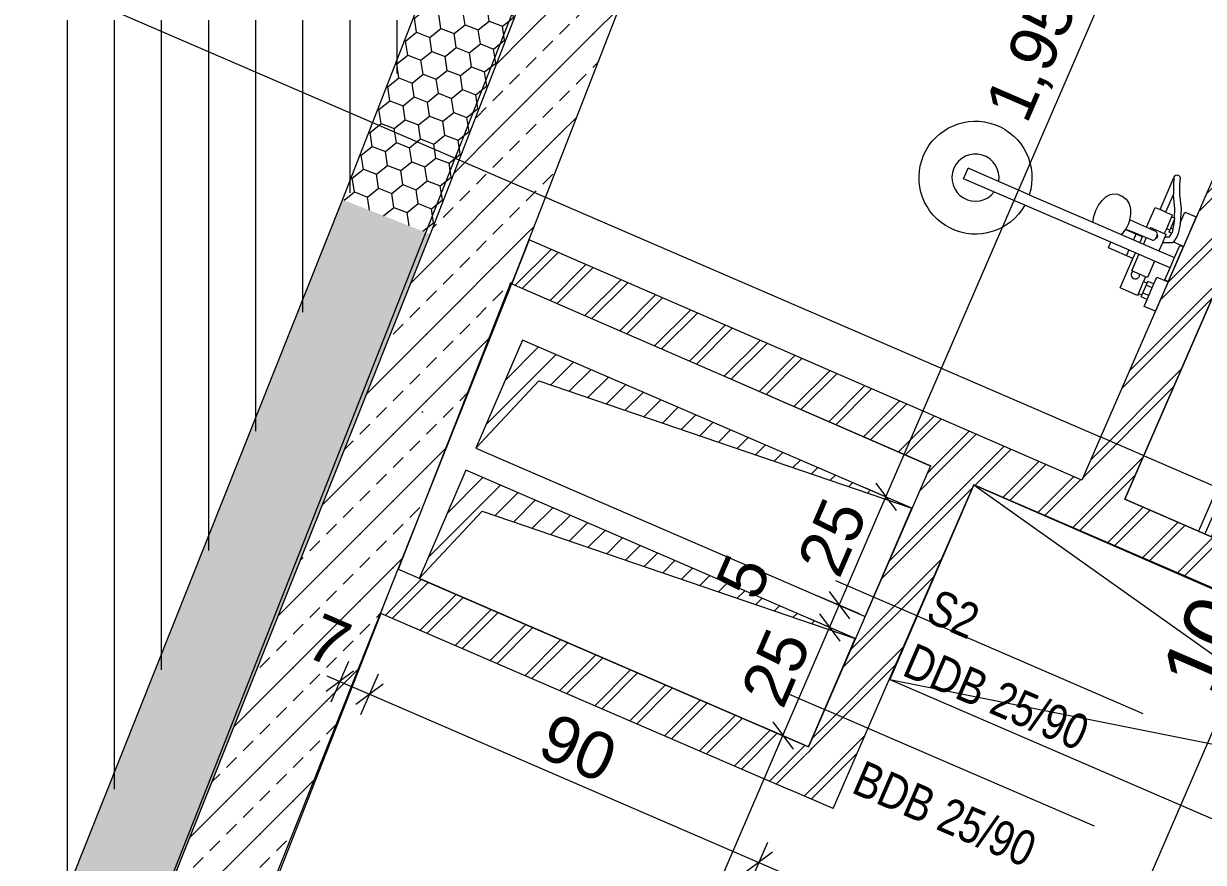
# Model space of a CAD drawing. Header units: millimetres. Extents: x 12535370 to 12575737, y 356204400 to 356234587.
# Drawn here: x 12540706 to 12543210, y 356218397 to 356220176 of the extents above; entities that cross this region are included whole.
import ezdxf
from ezdxf.enums import TextEntityAlignment as Align

# ---------------------------------------------------------------- set-up
doc = ezdxf.new("R2010")
doc.units = ezdxf.units.MM
doc.header["$MEASUREMENT"] = 0
doc.set_wipeout_variables(frame=1)
doc.linetypes.add('Dot & Dashed', pattern=[6702.78, 3527.78, -1763.89, 0, -1411.11])
doc.linetypes.add('Wipeout_Contour', pattern=[1000, 0, -1000])
for name, color, linetype in [('New_015 Innenwände', 7, 'Continuous'), ('New_035 Decken', 7, 'Continuous'), ('New_060 Möbel Einbau', 7, 'Continuous'), ('New_065 Möbel Einrichtung', 7, 'Continuous'), ('New_080 Raumdefinitionen', 7, 'Continuous'), ('New_290 Raster _ Achsen', 7, 'Continuous'), ('New_GRUNDSTÜCKSGRENZE', 7, 'Continuous')]:
    doc.layers.add(name, color=color, linetype=linetype)
for name, color, linetype, lineweight in [('New_015 Innenwände_Pen_No__1', 7, 'Continuous', 13), ('New_015 Innenwände_Pen_No__3', 7, 'Continuous', 18), ('New_035 Decken_Pen_No__1', 7, 'Continuous', 13), ('New_060 Möbel Einbau_Pen_No__1', 7, 'Continuous', 13), ('New_065 Möbel Einrichtung_Pen_No__1', 7, 'Continuous', 13), ('New_255 Plangrafiken_Pen_No__1', 7, 'Continuous', 13), ('New_255 Plangrafiken_Pen_No__21', 1, 'Continuous', 13), ('New_255 Plangrafiken_Pen_No__39', 8, 'Continuous', 13), ('New_290 Raster _ Achsen_Pen_No__108', 7, 'Continuous', 13), ('New_GRUNDSTÜCKSGRENZE_Pen_No__1', 7, 'Continuous', 13), ('New_HKLS_Pen_No__1', 7, 'Continuous', 13), ('New_HKLS_Pen_No__21', 1, 'Continuous', 13)]:
    doc.layers.add(name, color=color, linetype=linetype, lineweight=lineweight)
doc.styles.add('GENERATED_STYLE_1', font='arial.ttf')
doc.styles.add('GENERATED_STYLE_2', font='arial.ttf', dxfattribs={"width": 0.8})
doc.dimstyles.new('GENERATED_STYLE__1', dxfattribs={"dimtxt": 125, "dimasz": 47.5, "dimexe": 0.18, "dimexo": 2, "dimgap": 0, "dimtad": 1, "dimlfac": 0.001, "dimzin": 0, "dimdsep": 46, "dimtxsty": 'GENERATED_STYLE_1', "dimblk": 'ARROWHEAD_2', "dimblk1": 'ARROWHEAD_2', "dimblk2": 'ARROWHEAD_2', "dimcen": 0.09, "dimclrd": 7, "dimclre": 7, "dimclrt": 7, "dimadec": 0, "dimazin": 0, "dimtfac": 1, "dimtdec": 4, "dimtmove": 0, "dimatfit": 3, "dimfxl": 1, "dimtolj": 1, "dimtzin": 0, "dimarcsym": 0})
doc.dimstyles.new('GENERATED_STYLE__2', dxfattribs={"dimtxt": 100, "dimasz": 47.5, "dimexe": 0.18, "dimexo": 2, "dimgap": 0, "dimtad": 1, "dimlfac": 0.001, "dimzin": 0, "dimdsep": 46, "dimtxsty": 'GENERATED_STYLE_1', "dimblk": 'ARROWHEAD_2', "dimblk1": 'ARROWHEAD_2', "dimblk2": 'ARROWHEAD_2', "dimcen": 0.09, "dimclrd": 7, "dimclre": 7, "dimclrt": 7, "dimadec": 0, "dimazin": 0, "dimtfac": 1, "dimtdec": 4, "dimtmove": 0, "dimatfit": 3, "dimfxl": 1, "dimtolj": 1, "dimtzin": 0, "dimarcsym": 0})
pattern_1 = [(45, (12240439.157, 356160438.356), (-26.5165043, 26.5165043), [])]
pattern_2 = [(45, (12240439.16, 356160438.36), (-70.710678, 70.710678), [30, -20]), (45, (12240403.8, 356160473.71), (-70.710678, 70.710678), [100, 0])]
pattern_3 = [(45, (12240439.16, 356160438.356), (-53.033009, 53.033009), []), (45, (12240428.55, 356160448.96), (-53.033009, 53.033009), [])]

# ---------------------------------------------------------------- blocks, each defined once
blk = doc.blocks.new('*X16', base_point=(12240439.2, 356160438.4))
at = {"layer": 'New_255 Plangrafiken_Pen_No__39', "color": 8, "linetype": 'Continuous', "lineweight": 13}
for p, q in [((12540798.2, 356220183.6), (12540798.2, 356219933.6)), ((12540798.2, 356220183.6), (12540798.2, 356219933.6)), ((12540898.2, 356220183.6), (12540898.2, 356219933.6)), ((12540898.2, 356220183.6), (12540898.2, 356219933.6)), ((12540998.2, 356220183.6), (12540998.2, 356219933.6)), ((12540998.2, 356220183.6), (12540998.2, 356219933.6)), ((12541098.2, 356220183.6), (12541098.2, 356219933.6)), ((12541098.2, 356220183.6), (12541098.2, 356219933.6)), ((12541198.2, 356220183.6), (12541198.2, 356219933.6)), ((12541198.2, 356220183.6), (12541198.2, 356219933.6)), ((12541298.2, 356220183.6), (12541298.2, 356219933.6)), ((12541298.2, 356220183.6), (12541298.2, 356219933.6)), ((12541398.2, 356220183.6), (12541398.2, 356219933.6)), ((12541398.2, 356220183.6), (12541398.2, 356219933.6)), ((12541498.2, 356220183.6), (12541498.2, 356220070.4)), ((12541498.2, 356220183.6), (12541498.2, 356220070.4)), ((12540798.2, 356219933.6), (12540798.2, 356219683.6)), ((12540798.2, 356219933.6), (12540798.2, 356219683.6)), ((12540898.2, 356219933.6), (12540898.2, 356219683.6)), ((12540898.2, 356219933.6), (12540898.2, 356219683.6)), ((12540998.2, 356219933.6), (12540998.2, 356219683.6)), ((12540998.2, 356219933.6), (12540998.2, 356219683.6)), ((12541098.2, 356219933.6), (12541098.2, 356219683.6)), ((12541098.2, 356219933.6), (12541098.2, 356219683.6)), ((12541198.2, 356219933.6), (12541198.2, 356219683.6)), ((12541198.2, 356219933.6), (12541198.2, 356219683.6)), ((12541298.2, 356219933.6), (12541298.2, 356219683.6)), ((12541298.2, 356219933.6), (12541298.2, 356219683.6)), ((12541398.2, 356219933.6), (12541398.2, 356219817.4)), ((12541398.2, 356219933.6), (12541398.2, 356219817.4)), ((12540798.2, 356219683.6), (12540798.2, 356219433.6)), ((12540798.2, 356219683.6), (12540798.2, 356219433.6)), ((12540898.2, 356219683.6), (12540898.2, 356219433.6)), ((12540898.2, 356219683.6), (12540898.2, 356219433.6)), ((12540998.2, 356219683.6), (12540998.2, 356219433.6)), ((12540998.2, 356219683.6), (12540998.2, 356219433.6)), ((12541098.2, 356219683.6), (12541098.2, 356219433.6)), ((12541098.2, 356219683.6), (12541098.2, 356219433.6)), ((12541198.2, 356219683.6), (12541198.2, 356219433.6)), ((12541198.2, 356219683.6), (12541198.2, 356219433.6)), ((12541298.2, 356219683.6), (12541298.2, 356219564.3)), ((12541298.2, 356219683.6), (12541298.2, 356219564.3)), ((12540798.2, 356219433.6), (12540798.2, 356219183.6)), ((12540798.2, 356219433.6), (12540798.2, 356219183.6)), ((12540898.2, 356219433.6), (12540898.2, 356219183.6)), ((12540898.2, 356219433.6), (12540898.2, 356219183.6)), ((12540998.2, 356219433.6), (12540998.2, 356219183.6)), ((12540998.2, 356219433.6), (12540998.2, 356219183.6)), ((12541098.2, 356219433.6), (12541098.2, 356219183.6)), ((12541098.2, 356219433.6), (12541098.2, 356219183.6)), ((12541198.2, 356219433.6), (12541198.2, 356219311.3)), ((12541198.2, 356219433.6), (12541198.2, 356219311.3)), ((12540798.2, 356219183.6), (12540798.2, 356218933.6)), ((12540798.2, 356219183.6), (12540798.2, 356218933.6)), ((12540898.2, 356219183.6), (12540898.2, 356218933.6)), ((12540898.2, 356219183.6), (12540898.2, 356218933.6)), ((12540998.2, 356219183.6), (12540998.2, 356218933.6)), ((12540998.2, 356219183.6), (12540998.2, 356218933.6)), ((12541098.2, 356219183.6), (12541098.2, 356219058.2)), ((12541098.2, 356219183.6), (12541098.2, 356219058.2)), ((12540798.2, 356218933.6), (12540798.2, 356218683.6)), ((12540798.2, 356218933.6), (12540798.2, 356218683.6)), ((12540898.2, 356218933.6), (12540898.2, 356218683.6)), ((12540898.2, 356218933.6), (12540898.2, 356218683.6)), ((12540998.2, 356218933.6), (12540998.2, 356218805.2)), ((12540998.2, 356218933.6), (12540998.2, 356218805.2)), ((12540798.2, 356218683.6), (12540798.2, 356218433.6)), ((12540798.2, 356218683.6), (12540798.2, 356218433.6)), ((12540898.2, 356218683.6), (12540898.2, 356218552.1)), ((12540898.2, 356218683.6), (12540898.2, 356218552.1)), ((12540798.2, 356218433.6), (12540798.2, 356218299.1)), ((12540798.2, 356218433.6), (12540798.2, 356218299.1))]:
    blk.add_line(p, q, dxfattribs=at)
blk = doc.blocks.new('Fill_3', base_point=(12240439.2, 356160438.4))
at = {"layer": 'New_255 Plangrafiken_Pen_No__39', "color": 8, "linetype": 'Continuous', "lineweight": 13}
blk.add_blockref('*X16', (12240439.2, 356160438.4), dxfattribs=at)
blk = doc.blocks.new('Slab_1', base_point=(12539464.4, 356214374.2))
at = {"layer": 'New_035 Decken_Pen_No__1', "color": 7, "linetype": 'Continuous', "lineweight": 13, "flags": 128}
blk.add_lwpolyline([(12539464.4, 356214374.2), (12540355.6, 356216681.8), (12543211.2, 356223921.6), (12544734.3, 356227674.9), (12554930.7, 356223270.2), (12557525.4, 356206572.1)], close=True, dxfattribs=at)
blk = doc.blocks.new('Wall_12', base_point=(12540225, 356216898.9))
at = {"layer": 'New_015 Innenwände', "linetype": 'Continuous', "lineweight": 0, "true_color": 0x000000}
h = blk.add_hatch(dxfattribs=at)
h.set_pattern_fill('DÄMMSTOFF__POLYSTYROL_EPS', color=18, style=0, pattern_type=2)
h.set_pattern_definition([(338.269095, (12240439.157, 356160438.356), (19.2386435, 48.2687745), [30, -60]), (338.269095, (12240490.58, 356160445.83), (19.2386435, 48.2687745), [30, -60]), (38.269095, (12240467.025, 356160427.25), (-32.182663, 40.795541), [30, -60]), (38.269095, (12240486.263, 356160475.517), (-32.182663, 40.795541), [30, -60]), (98.269095, (12240439.157, 356160438.356), (51.421307, 7.473233), [30, -60]), (98.269095, (12240458.395, 356160486.624), (51.421307, 7.473233), [30, -60])])
h.paths.add_polyline_path([(12541382.5, 356219803.1), (12540225, 356216898.9), (12540411.2, 356216825.8), (12541568.6, 356219729.8)])
h = blk.add_hatch(dxfattribs=at)
h.set_pattern_fill('BETON_BEWEHRT_SN46', color=18, style=0, pattern_type=2)
h.set_pattern_definition(pattern_2)
h.paths.add_polyline_path([(12541568.6, 356219729.8), (12540411.2, 356216825.8), (12540597.3, 356216752.8), (12541754.7, 356219656.5)])
at = {"layer": 'New_015 Innenwände_Pen_No__1', "color": 7, "linetype": 'Continuous', "lineweight": 13, "flags": 128}
blk.add_lwpolyline([(12541382.5, 356219803.1), (12540225, 356216898.9)], dxfattribs=at)
at = {"layer": 'New_015 Innenwände_Pen_No__3', "color": 7, "linetype": 'Continuous', "lineweight": 18}
blk.add_line((12541568.6, 356219729.8), (12540411.2, 356216825.8), dxfattribs=at)
at = {"layer": 'New_015 Innenwände_Pen_No__3', "color": 7, "linetype": 'Continuous', "lineweight": 18, "flags": 128}
blk.add_lwpolyline([(12540597.3, 356216752.8), (12541754.7, 356219656.5)], dxfattribs=at)
blk = doc.blocks.new('Wall_13', base_point=(12541382.5, 356219803.1))
at = {"layer": 'New_015 Innenwände', "linetype": 'Continuous', "lineweight": 0, "true_color": 0x000000}
h = blk.add_hatch(dxfattribs=at)
h.set_pattern_fill('DÄMMSTOFF__POLYSTYROL_EPS', color=18, style=0, pattern_type=2)
h.set_pattern_definition([(338.731338, (12240439.157, 356160438.356), (18.848606, 48.422413), [30, -60]), (338.731338, (12240490.516, 356160446.243), (18.848606, 48.422413), [30, -60]), (38.731338, (12240467.113, 356160427.473), (-32.5107365, 40.534578), [30, -60]), (38.731338, (12240485.96, 356160475.896), (-32.5107365, 40.534578), [30, -60]), (98.731338, (12240439.157, 356160438.356), (51.3593425, 7.887835), [30, -60]), (98.731338, (12240458.005, 356160486.78), (51.3593425, 7.887835), [30, -60])])
h.paths.add_polyline_path([(12542081.9, 356221599.8), (12541382.5, 356219803.1), (12541568.6, 356219729.8), (12542268.1, 356221526.9)])
h = blk.add_hatch(dxfattribs=at)
h.set_pattern_fill('BETON_BEWEHRT_SN46', color=18, style=0, pattern_type=2)
h.set_pattern_definition(pattern_2)
h.paths.add_polyline_path([(12542268.1, 356221526.9), (12541568.6, 356219729.8), (12541754.7, 356219656.5), (12542454.4, 356221454)])
at = {"layer": 'New_015 Innenwände_Pen_No__1', "color": 7, "linetype": 'Continuous', "lineweight": 13, "flags": 128}
blk.add_lwpolyline([(12542081.9, 356221599.8), (12541382.5, 356219803.1)], dxfattribs=at)
at = {"layer": 'New_015 Innenwände_Pen_No__3', "color": 7, "linetype": 'Continuous', "lineweight": 18}
blk.add_line((12542268.1, 356221526.9), (12541568.6, 356219729.8), dxfattribs=at)
at = {"layer": 'New_015 Innenwände_Pen_No__3', "color": 7, "linetype": 'Continuous', "lineweight": 18, "flags": 128}
blk.add_lwpolyline([(12541754.7, 356219656.5), (12542454.4, 356221454)], dxfattribs=at)
blk = doc.blocks.new('Wall_23', base_point=(12544656.5, 356218356.8))
at = {"color": 254, "linetype": 'Wipeout_Contour', "lineweight": 0, "ltscale": 1425759292.471203}
blk.add_wipeout([(12544604.6, 356218488.5), (12541778.9, 356219717.2), (12541741.8, 356219624.3), (12544564.8, 356218396.7)], dxfattribs=at).dxf.layer = 'New_015 Innenwände'
at = {"layer": 'New_015 Innenwände', "linetype": 'Continuous', "lineweight": 0, "true_color": 0x000000}
h = blk.add_hatch(dxfattribs=at)
h.set_pattern_fill('INSULATION', color=18, style=0, pattern_type=2)
h.set_pattern_definition(pattern_3)
h.paths.add_polyline_path([(12544604.6, 356218488.5), (12541778.9, 356219717.2), (12541741.8, 356219624.3), (12544564.8, 356218396.7)])
at = {"layer": 'New_015 Innenwände_Pen_No__1', "color": 7, "linetype": 'Continuous', "lineweight": 13, "flags": 128}
for points in [[(12541778.9, 356219717.2), (12541741.8, 356219624.3)], [(12542951.4, 356219207.3), (12541778.9, 356219717.2)], [(12541741.8, 356219624.3), (12542630.8, 356219237.7)], [(12542722.5, 356219197.8), (12544564.8, 356218396.7)], [(12544604.6, 356218488.5), (12543043.1, 356219167.5)]]:
    blk.add_lwpolyline(points, dxfattribs=at)
blk = doc.blocks.new('Wall_38', base_point=(12543186.6, 356218996))
at = {"layer": 'New_015 Innenwände_Pen_No__1', "color": 7, "linetype": 'Continuous', "lineweight": 13}
for p, q in [((12543597.8, 356220016.8), (12543199, 356219099.7)), ((12543611.6, 356220010.8), (12543212.8, 356219093.7))]:
    blk.add_line(p, q, dxfattribs=at)
at = {"layer": 'New_015 Innenwände_Pen_No__1', "color": 7, "linetype": 'Continuous', "lineweight": 13, "flags": 128}
for points in [[(12543441.9, 356220084.6), (12543043.1, 356219167.5)], [(12543625.3, 356220004.9), (12543441.9, 356220084.6)], [(12543226.5, 356219087.7), (12543625.3, 356220004.9)], [(12543043.1, 356219167.5), (12543226.5, 356219087.7)]]:
    blk.add_lwpolyline(points, dxfattribs=at)
blk = doc.blocks.new('Wall_39', base_point=(12543441.9, 356220084.5))
at = {"color": 254, "linetype": 'Wipeout_Contour', "lineweight": 0, "ltscale": 1425761651.466818}
blk.add_wipeout([(12543350.2, 356220124.4), (12542951.4, 356219207.3), (12543043.1, 356219167.5), (12543441.9, 356220084.5)], dxfattribs=at).dxf.layer = 'New_015 Innenwände'
at = {"layer": 'New_015 Innenwände', "linetype": 'Continuous', "lineweight": 0, "true_color": 0x000000}
h = blk.add_hatch(dxfattribs=at)
h.set_pattern_fill('INSULATION', color=18, style=0, pattern_type=2)
h.set_pattern_definition(pattern_3)
h.paths.add_polyline_path([(12543350.2, 356220124.4), (12542951.4, 356219207.3), (12543043.1, 356219167.5), (12543441.9, 356220084.5)])
at = {"layer": 'New_015 Innenwände_Pen_No__1', "color": 7, "linetype": 'Continuous', "lineweight": 13, "flags": 128}
for points in [[(12543350.2, 356220124.4), (12542951.4, 356219207.3)], [(12543043.1, 356219167.5), (12543441.9, 356220084.5)]]:
    blk.add_lwpolyline(points, dxfattribs=at)
blk = doc.blocks.new('Wall_42', base_point=(12542630.8, 356219237.7))
at = {"color": 254, "linetype": 'Wipeout_Contour', "lineweight": 0, "ltscale": 1069317919.309806}
blk.add_wipeout([(12542371.8, 356218642.1), (12542331.9, 356218550.4), (12542423.7, 356218510.8)], dxfattribs=at).dxf.layer = 'New_015 Innenwände'
at = {"layer": 'New_015 Innenwände', "linetype": 'Continuous', "lineweight": 0, "true_color": 0x000000}
h = blk.add_hatch(dxfattribs=at)
h.set_pattern_fill('INSULATION', color=18, style=0, pattern_type=2)
h.set_pattern_definition(pattern_3)
h.paths.add_polyline_path([(12542371.8, 356218642.1), (12542331.9, 356218550.4), (12542423.7, 356218510.8)])
at = {"color": 254, "linetype": 'Wipeout_Contour', "lineweight": 0, "ltscale": 1425758658.311859}
blk.add_wipeout([(12542463.6, 356218602.5), (12542722.5, 356219197.8), (12542630.8, 356219237.7), (12542371.8, 356218642.1)], dxfattribs=at).dxf.layer = 'New_015 Innenwände'
at = {"layer": 'New_015 Innenwände', "linetype": 'Continuous', "lineweight": 0, "true_color": 0x000000}
h = blk.add_hatch(dxfattribs=at)
h.set_pattern_fill('INSULATION', color=18, style=0, pattern_type=2)
h.set_pattern_definition(pattern_3)
h.paths.add_polyline_path([(12542463.6, 356218602.5), (12542722.5, 356219197.8), (12542630.8, 356219237.7), (12542371.8, 356218642.1)])
at = {"color": 254, "linetype": 'Wipeout_Contour', "lineweight": 0, "ltscale": 1069317976.351327}
blk.add_wipeout([(12542463.6, 356218602.5), (12542371.8, 356218642.1), (12542423.7, 356218510.8)], dxfattribs=at).dxf.layer = 'New_015 Innenwände'
at = {"layer": 'New_015 Innenwände', "linetype": 'Continuous', "lineweight": 0, "true_color": 0x000000}
h = blk.add_hatch(dxfattribs=at)
h.set_pattern_fill('INSULATION', color=18, style=0, pattern_type=2)
h.set_pattern_definition(pattern_3)
h.paths.add_polyline_path([(12542463.6, 356218602.5), (12542371.8, 356218642.1), (12542423.7, 356218510.8)])
at = {"layer": 'New_015 Innenwände_Pen_No__1', "color": 7, "linetype": 'Continuous', "lineweight": 13, "flags": 128}
for points in [[(12542630.8, 356219237.7), (12542371.8, 356218642.1)], [(12542423.7, 356218510.8), (12542722.5, 356219197.8)], [(12542423.7, 356218510.8), (12542331.9, 356218550.4)]]:
    blk.add_lwpolyline(points, dxfattribs=at)
blk = doc.blocks.new('Wall_43', base_point=(12542371.8, 356218642.1))
at = {"color": 254, "linetype": 'Wipeout_Contour', "lineweight": 0, "ltscale": 1425758026.490071}
blk.add_wipeout([(12542371.8, 356218642.1), (12541500.4, 356219018.5), (12541463.4, 356218925.6), (12542331.9, 356218550.4)], dxfattribs=at).dxf.layer = 'New_015 Innenwände'
at = {"layer": 'New_015 Innenwände', "linetype": 'Continuous', "lineweight": 0, "true_color": 0x000000}
h = blk.add_hatch(dxfattribs=at)
h.set_pattern_fill('INSULATION', color=18, style=0, pattern_type=2)
h.set_pattern_definition(pattern_3)
h.paths.add_polyline_path([(12542371.8, 356218642.1), (12541500.4, 356219018.5), (12541463.4, 356218925.6), (12542331.9, 356218550.4)])
at = {"layer": 'New_015 Innenwände_Pen_No__1', "color": 7, "linetype": 'Continuous', "lineweight": 13, "flags": 128}
for points in [[(12541500.4, 356219018.5), (12541463.4, 356218925.6)], [(12542371.8, 356218642.1), (12541500.4, 356219018.5)], [(12541463.4, 356218925.6), (12542331.9, 356218550.4)]]:
    blk.add_lwpolyline(points, dxfattribs=at)
blk = doc.blocks.new('Standard grid marker[24]', base_point=(12539645.8, 356220744.6))
at = {"layer": 'New_290 Raster _ Achsen_Pen_No__108', "color": 7, "linetype": 'Dot & Dashed', "lineweight": 13}
blk.add_line((12540563.8, 356220348), (12561567.2, 356211274.9), dxfattribs=at)
at = {"layer": 'New_290 Raster _ Achsen_Pen_No__108', "color": 7, "lineweight": 13, "style": 'GENERATED_STYLE_1'}
for tag, p in [('AC_MarkerText_1_0', (12539528.5, 356220880.1)), ('AC_MarkerText_1_1', (12562689.2, 356210875))]:
    blk.add_attdef(tag, text='', height=150, rotation=336.6365, dxfattribs=at).set_placement(p, align=Align.TOP_CENTER)
blk = doc.blocks.new('Standard grid marker[30]', base_point=(12539230.2, 356213489.9))
at = {"layer": 'New_290 Raster _ Achsen_Pen_No__108', "color": 7, "linetype": 'Dot & Dashed', "lineweight": 13}
blk.add_line((12539603.7, 356214432.9), (12547078.2, 356233305.9), dxfattribs=at)
at = {"layer": 'New_290 Raster _ Achsen_Pen_No__108', "color": 7, "lineweight": 13, "style": 'GENERATED_STYLE_1'}
for tag, p in [('AC_MarkerText_1_1', (12547559.5, 356234477.6)), ('AC_MarkerText_1_0', (12539209.1, 356213393.3))]:
    blk.add_attdef(tag, text='', height=150, rotation=336.6365, dxfattribs=at).set_placement(p, align=Align.TOP_CENTER)
blk = doc.blocks.new('Shower Kit 27[38]', base_point=(12543150.8, 356219665.9))
at = {"layer": 'New_060 Möbel Einbau_Pen_No__1', "color": 7, "linetype": 'Continuous', "lineweight": 13}
for p, q in [((12542700.8, 356219847.2), (12542710.3, 356219869.3)), ((12542840.1, 356219813.2), (12542710.3, 356219869.3)), ((12542830.6, 356219791.2), (12542700.8, 356219847.2)), ((12543147.1, 356219849.4), (12543145.8, 356219835.2)), ((12543145.8, 356219835.2), (12543145.8, 356219814.5)), ((12543147.1, 356219849.4), (12543147.6, 356219851.4)), ((12543129.4, 356219776.5), (12543117.5, 356219781.6)), ((12542974.7, 356219755.1), (12543115.2, 356219694.4)), ((12543052.7, 356219758.6), (12543049.7, 356219749.9)), ((12543053, 356219760.5), (12543052.7, 356219758.6)), ((12543142, 356219766.7), (12543130.9, 356219741)), ((12543140.3, 356219742.4), (12543147.4, 356219758.9)), ((12543147.1, 356219751.9), (12543142.9, 356219732.9)), ((12543147.9, 356219764.1), (12543147.1, 356219751.9)), ((12543147.4, 356219758.9), (12543147.6, 356219759.2)), ((12543147.5, 356219758.8), (12543147.4, 356219758.9)), ((12543160.8, 356219762.9), (12543159.9, 356219750.2)), ((12543160.1, 356219753.1), (12543163.8, 356219761.6)), ((12543024.9, 356219733.4), (12543024.9, 356219733.4)), ((12543036.9, 356219730.6), (12543035.1, 356219729)), ((12543040.2, 356219734.8), (12543036.9, 356219730.6)), ((12543037.8, 356219727.8), (12543037.8, 356219727.9)), ((12543045.4, 356219741.8), (12543040.2, 356219734.8)), ((12543079.9, 356219723.8), (12543043.7, 356219739.4)), ((12543044.3, 356219740.2), (12543061.2, 356219733.5)), ((12543049.7, 356219749.9), (12543045.4, 356219741.8)), ((12543066.2, 356219729.7), (12543061, 356219717.8)), ((12543061.2, 356219733.5), (12543100.2, 356219717.2)), ((12543088.8, 356219744.2), (12543108.1, 356219735.6)), ((12543097.2, 356219743.5), (12543096.1, 356219740.9)), ((12543097.2, 356219743.5), (12543126.6, 356219730.9)), ((12543109.5, 356219734.7), (12543108.1, 356219735.6)), ((12543110.6, 356219733.4), (12543109.5, 356219734.7)), ((12543111.4, 356219731.9), (12543110.6, 356219733.4)), ((12543111.2, 356219726.6), (12543111.7, 356219728.4)), ((12543111.8, 356219730.2), (12543111.4, 356219731.9)), ((12543111.7, 356219728.6), (12543111.8, 356219730.2)), ((12543111.7, 356219728.6), (12543111.8, 356219725.9)), ((12543111.7, 356219728.6), (12543111.7, 356219728.6)), ((12543111.7, 356219728.4), (12543111.7, 356219728.6)), ((12543116.9, 356219735), (12543120, 356219733.7)), ((12543120, 356219733.7), (12543122.9, 356219732.4)), ((12543122.9, 356219732.4), (12543125.4, 356219731.4)), ((12543138.3, 356219737.8), (12543140.3, 356219742.4)), ((12543144.5, 356219740.5), (12543140.3, 356219742.4)), ((12543142.9, 356219732.9), (12543142.5, 356219731.4)), ((12543155.7, 356219731), (12543154.7, 356219726.5)), ((12543159.9, 356219750.2), (12543155.7, 356219731)), ((12543160, 356219751.4), (12543160, 356219751.4)), ((12543105.7, 356219672.4), (12543012.9, 356219712.4)), ((12543080.6, 356219725.4), (12543074.8, 356219711.8)), ((12543088, 356219722.3), (12543082.1, 356219708.7)), ((12543100.2, 356219717.2), (12543101.8, 356219716.8)), ((12543101.8, 356219716.8), (12543103.5, 356219716.8)), ((12543103.5, 356219716.8), (12543105.1, 356219717.3)), ((12543105.1, 356219717.3), (12543106.6, 356219718.2)), ((12543106.6, 356219718.2), (12543107.7, 356219719.4)), ((12543109.8, 356219721.1), (12543107.7, 356219719.4)), ((12543107.7, 356219719.4), (12543107.9, 356219719.5)), ((12543107.7, 356219719.4), (12543107.7, 356219719.4)), ((12543107.9, 356219719.5), (12543108.8, 356219721.1)), ((12543108.8, 356219721.1), (12543111.2, 356219726.6)), ((12543111.2, 356219723.4), (12543109.8, 356219721.1)), ((12543111.8, 356219725.9), (12543111.2, 356219723.4)), ((12543128, 356219724.2), (12543122.6, 356219711.5)), ((12543146.2, 356219713.2), (12543145.8, 356219712.8)), ((12543146.9, 356219714.2), (12543146.2, 356219713.2)), ((12543154.1, 356219725.4), (12543146.9, 356219714.2)), ((12543154.7, 356219726.5), (12543154.1, 356219725.4)), ((12543046.3, 356219683.8), (12543051.5, 356219695.7)), ((12543057.5, 356219651.7), (12543072.6, 356219686.6)), ((12543060.1, 356219677.9), (12543065.3, 356219689.8)), ((12543138.7, 356219658.1), (12543148.2, 356219680.1)), ((12543086.9, 356219639.1), (12543057.5, 356219651.7)), ((12543071.5, 356219603.2), (12543082.6, 356219629)), ((12543078.8, 356219600.1), (12543089.9, 356219625.8)), ((12543093.6, 356219599.1), (12543080.8, 356219604.7)), ((12543100.8, 356219615.6), (12543087.9, 356219621.2)), ((12543090.1, 356219590.9), (12543104.3, 356219623.9))]:
    blk.add_line(p, q, dxfattribs=at)
at = {"layer": 'New_060 Möbel Einbau_Pen_No__1', "color": 7, "linetype": 'Continuous', "lineweight": 13, "flags": 128}
blk.add_lwpolyline([(12542830.6, 356219791.2, -19.949874), (12542840.1, 356219813.2), (12542974.7, 356219755.1), (12542976.8, 356219767.3), (12542981.1, 356219779.5), (12542987.1, 356219791), (12542994.5, 356219801), (12543002.8, 356219808.7), (12543011.4, 356219813.6), (12543019.7, 356219815.5), (12543027.2, 356219814.1), (12543037, 356219809.9), (12543039.7, 356219808.1), (12543045.8, 356219803.7), (12543047.7, 356219801.2), (12543051.9, 356219794.2), (12543052.8, 356219791.6), (12543054.9, 356219782.8), (12543055, 356219772.5), (12543054.2, 356219767.2), (12543053, 356219760.5), (12543069.5, 356219752.8), (12543088.8, 356219744.2), (12543106.9, 356219786.2), (12543117.5, 356219781.6), (12543147.6, 356219851.4, -0.853753), (12543160, 356219848.2), (12543158.8, 356219834.8), (12543158.8, 356219813.8), (12543162.2, 356219783.3), (12543160.8, 356219762.9), (12543163.8, 356219761.6), (12543170.2, 356219776.3), (12543194, 356219766), (12543167.1, 356219703.6), (12543145.8, 356219712.8), (12543145.3, 356219712.3), (12543144.2, 356219711.6), (12543143, 356219711.2), (12543141.8, 356219711), (12543122.5, 356219711.3), (12543115.2, 356219694.4), (12543148.2, 356219680.1), (12543159.3, 356219705.8), (12543166.7, 356219702.6), (12543135, 356219629.2), (12543127.6, 356219632.4), (12543138.7, 356219658.1), (12543105.7, 356219672.4), (12543090.6, 356219637.5), (12543086.9, 356219639.1), (12543082.6, 356219629), (12543089.9, 356219625.8), (12543091.5, 356219629.5), (12543104.3, 356219623.9), (12543110.7, 356219638.6), (12543134.6, 356219628.3), (12543107.6, 356219565.9), (12543083.7, 356219576.2), (12543090.1, 356219590.9), (12543077.2, 356219596.4), (12543078.8, 356219600.1), (12543071.5, 356219603.2), (12543069.9, 356219599.6), (12543033.1, 356219615.4), (12543060.1, 356219677.9), (12543007.8, 356219700.5), (12543008, 356219701), (12543008.7, 356219702.5), (12543009.6, 356219704.7), (12543010.9, 356219707.7), (12543012.5, 356219711.4), (12543012.9, 356219712.4)], format="xyb", close=True, dxfattribs=at)
for points in [[(12543142, 356219766.7), (12543147.9, 356219764.1), (12543149.2, 356219783.1), (12543145.8, 356219813), (12543145.8, 356219814.5), (12543129.4, 356219776.5), (12543143.6, 356219770.3)], [(12543130.2, 356219729.3), (12543128, 356219724.2), (12543137.8, 356219724), (12543142.5, 356219731.4), (12543142.5, 356219731.6), (12543136.7, 356219734.1), (12543138.3, 356219737.8), (12543130.9, 356219741), (12543126.6, 356219730.9)]]:
    blk.add_lwpolyline(points, close=True, dxfattribs=at)
at = {"layer": 'New_060 Möbel Einbau_Pen_No__1', "color": 7, "linetype": 'Continuous', "lineweight": 13}
for centre, radius, start, end in [((12542725.8, 356219849.5), 50, 350.5238, 322.7507), ((12543064.9, 356219643.6), 9, 126.6372, 6.6372)]:
    blk.add_arc(centre, radius, start, end, dxfattribs=at)
blk = doc.blocks.new('Schrank variabel 25[64]', base_point=(12542722.5, 356219197.8))
at = {"layer": 'New_065 Möbel Einrichtung_Pen_No__1', "color": 7, "linetype": 'Continuous', "lineweight": 13}
for p, q in [((12542722.5, 356219197.8), (12544480.1, 356217948.5)), ((12542544, 356218784.8), (12544658.5, 356218361.5))]:
    blk.add_line(p, q, dxfattribs=at)
at = {"layer": 'New_065 Möbel Einrichtung_Pen_No__1', "color": 7, "linetype": 'Continuous', "lineweight": 13, "flags": 128}
blk.add_lwpolyline([(12542722.5, 356219197.8), (12542544, 356218784.8), (12544480.1, 356217948.5), (12544658.5, 356218361.5)], close=True, dxfattribs=at)
blk = doc.blocks.new('*D199', base_point=(12240439.2, 356160438.4))
at = {"layer": 'New_GRUNDSTÜCKSGRENZE_Pen_No__1', "color": 7, "linetype": 'Continuous', "lineweight": 13, "transparency": 16777216}
for p, q in [((12540563.7, 356214606.6), (12542317.2, 356218665.7)), ((12540606.8, 356214588), (12540520.7, 356214625.2)), ((12540542.2, 356214635.6), (12540585.3, 356214577.7)), ((12540464.6, 356214377.1), (12540563.7, 356214606.6)), ((12540507.6, 356214358.5), (12540421.6, 356214395.7)), ((12540443.1, 356214406.1), (12540486.1, 356214348.1)), ((12540452.5, 356214349), (12540464.6, 356214377.1))]:
    blk.add_line(p, q, dxfattribs=at)
at = {"layer": 'New_GRUNDSTÜCKSGRENZE_Pen_No__1', "color": 7, "lineweight": 13, "transparency": 16777216, "insert": (12540465.5, 356214429.8), "char_height": 100, "attachment_point": 7, "rotation": 66.6365, "style": 'GENERATED_STYLE_1'}
blk.add_mtext('\\A1;{\\pql;\\fArial|b0|i0|c0|p0;\\W1.000000;25}', dxfattribs=at)
blk = doc.blocks.new('ARROWHEAD_2')
at = {"color": 0, "linetype": 'Continuous', "lineweight": 0}
for p, q in [((-0.378, -0.655), (0.378, 0.655)), ((0, 0), (-1, 0))]:
    blk.add_line(p, q, dxfattribs=at)
blk = doc.blocks.new('*D200', base_point=(12240439.2, 356160438.4))
at = {"layer": 'New_GRUNDSTÜCKSGRENZE_Pen_No__1', "color": 7, "linetype": 'Continuous', "lineweight": 13, "transparency": 16777216}
for p, q in [((12542317.2, 356218665.7), (12542416.3, 356218895.2)), ((12542360.2, 356218647.1), (12542274.2, 356218684.3)), ((12542295.7, 356218694.7), (12542338.7, 356218636.8)), ((12540563.7, 356214606.6), (12542317.2, 356218665.7)), ((12540606.8, 356214588), (12540520.7, 356214625.2)), ((12540542.2, 356214635.6), (12540585.3, 356214577.7))]:
    blk.add_line(p, q, dxfattribs=at)
at = {"layer": 'New_GRUNDSTÜCKSGRENZE_Pen_No__1', "color": 7, "lineweight": 13, "transparency": 16777216, "insert": (12541369.2, 356216521.6), "char_height": 100, "attachment_point": 7, "rotation": 66.6365, "style": 'GENERATED_STYLE_1'}
blk.add_mtext('\\A1;{\\pql;\\fArial|b0|i0|c0|p0;\\W1.000000;4,42}', dxfattribs=at)
blk = doc.blocks.new('*D201', base_point=(12240439.2, 356160438.4))
at = {"layer": 'New_GRUNDSTÜCKSGRENZE_Pen_No__1', "color": 7, "linetype": 'Continuous', "lineweight": 13, "transparency": 16777216}
for p, q in [((12542416.3, 356218895.2), (12542436.8, 356218942.5)), ((12542459.4, 356218876.6), (12542373.3, 356218913.8)), ((12542394.8, 356218924.2), (12542437.9, 356218866.3)), ((12542317.2, 356218665.7), (12542416.3, 356218895.2)), ((12542360.2, 356218647.1), (12542274.2, 356218684.3)), ((12542295.7, 356218694.7), (12542338.7, 356218636.8)), ((12540563.7, 356214606.6), (12542317.2, 356218665.7))]:
    blk.add_line(p, q, dxfattribs=at)
at = {"layer": 'New_GRUNDSTÜCKSGRENZE_Pen_No__1', "color": 7, "lineweight": 13, "transparency": 16777216, "char_height": 100, "attachment_point": 7, "rotation": 66.6365, "style": 'GENERATED_STYLE_1'}
for s, insert in [('\\A1;{\\pql;\\fArial|b0|i0|c0|p0;\\W1.000000;5}', (12542264.5, 356218947.3)), ('\\A1;{\\pql;\\fArial|b0|i0|c0|p0;\\W1.000000;25}', (12542318.2, 356218718.4))]:
    blk.add_mtext(s, dxfattribs=dict(at, insert=insert))
blk = doc.blocks.new('*D202', base_point=(12240439.2, 356160438.4))
at = {"layer": 'New_GRUNDSTÜCKSGRENZE_Pen_No__1', "color": 7, "linetype": 'Continuous', "lineweight": 13, "transparency": 16777216}
for p, q in [((12542415.2, 356218971.5), (12542458.3, 356218913.5)), ((12542416.3, 356218895.2), (12542436.8, 356218942.5)), ((12542459.4, 356218876.6), (12542373.3, 356218913.8)), ((12542394.8, 356218924.2), (12542437.9, 356218866.3))]:
    blk.add_line(p, q, dxfattribs=at)
blk = doc.blocks.new('*D203', base_point=(12240439.2, 356160438.4))
at = {"layer": 'New_GRUNDSTÜCKSGRENZE_Pen_No__1', "color": 7, "linetype": 'Continuous', "lineweight": 13, "transparency": 16777216}
for p, q in [((12542578.9, 356219153.4), (12542492.9, 356219190.6)), ((12542514.4, 356219201), (12542557.4, 356219143)), ((12542436.8, 356218942.5), (12542535.9, 356219172)), ((12542479.8, 356218923.9), (12542393.7, 356218961.1)), ((12542415.2, 356218971.5), (12542458.3, 356218913.5)), ((12542416.3, 356218895.2), (12542436.8, 356218942.5))]:
    blk.add_line(p, q, dxfattribs=at)
at = {"layer": 'New_GRUNDSTÜCKSGRENZE_Pen_No__1', "color": 7, "lineweight": 13, "transparency": 16777216, "insert": (12542437.7, 356218995.2), "char_height": 100, "attachment_point": 7, "rotation": 66.6365, "style": 'GENERATED_STYLE_1'}
blk.add_mtext('\\A1;{\\pql;\\fArial|b0|i0|c0|p0;\\W1.000000;25}', dxfattribs=at)
blk = doc.blocks.new('*D204', base_point=(12240439.2, 356160438.4))
at = {"layer": 'New_GRUNDSTÜCKSGRENZE_Pen_No__1', "color": 7, "linetype": 'Continuous', "lineweight": 13, "transparency": 16777216}
for p, q in [((12543353.1, 356220945.4), (12543267, 356220982.6)), ((12543288.5, 356220993), (12543331.6, 356220935.1)), ((12542535.9, 356219172), (12543310, 356220964)), ((12542578.9, 356219153.4), (12542492.9, 356219190.6)), ((12542514.4, 356219201), (12542557.4, 356219143)), ((12542436.8, 356218942.5), (12542535.9, 356219172))]:
    blk.add_line(p, q, dxfattribs=at)
at = {"layer": 'New_GRUNDSTÜCKSGRENZE_Pen_No__1', "color": 7, "lineweight": 13, "transparency": 16777216, "insert": (12542851.7, 356219953.4), "char_height": 100, "attachment_point": 7, "rotation": 66.6365, "style": 'GENERATED_STYLE_1'}
blk.add_mtext('\\A1;{\\pql;\\fArial|b0|i0|c0|p0;\\W1.000000;1,95}', dxfattribs=at)
blk = doc.blocks.new('*D205', base_point=(12240439.2, 356160438.4))
at = {"layer": 'New_GRUNDSTÜCKSGRENZE_Pen_No__1', "color": 7, "linetype": 'Continuous', "lineweight": 13, "transparency": 16777216}
for p, q in [((12543828.9, 356222047), (12543742.9, 356222084.2)), ((12543807.4, 356222036.7), (12543764.4, 356222094.6)), ((12543785.9, 356222065.6), (12543798, 356222093.7)), ((12543310, 356220964), (12543785.9, 356222065.6)), ((12543353.1, 356220945.4), (12543267, 356220982.6)), ((12543288.5, 356220993), (12543331.6, 356220935.1)), ((12542535.9, 356219172), (12543310, 356220964))]:
    blk.add_line(p, q, dxfattribs=at)
at = {"layer": 'New_GRUNDSTÜCKSGRENZE_Pen_No__1', "color": 7, "lineweight": 13, "transparency": 16777216, "insert": (12543476.7, 356221400.2), "char_height": 100, "attachment_point": 7, "rotation": 66.6365, "style": 'GENERATED_STYLE_1'}
blk.add_mtext('\\A1;{\\pql;\\fArial|b0|i0|c0|p0;\\W1.000000;1,20}', dxfattribs=at)
blk = doc.blocks.new('*D210', base_point=(12240439.2, 356160438.4))
at = {"layer": 'New_GRUNDSTÜCKSGRENZE_Pen_No__1', "color": 7, "linetype": 'Continuous', "lineweight": 13, "transparency": 16777216}
for p, q in [((12541406.3, 356218802.1), (12541348.4, 356218759.1)), ((12541358.8, 356218737.6), (12541396, 356218823.6)), ((12541349.3, 356218792.7), (12541377.4, 356218780.6)), ((12541377.4, 356218780.6), (12541440.3, 356218753.4)), ((12541421.7, 356218710.4), (12541458.9, 356218796.5)), ((12541469.2, 356218775), (12541411.3, 356218731.9))]:
    blk.add_line(p, q, dxfattribs=at)
at = {"layer": 'New_GRUNDSTÜCKSGRENZE_Pen_No__1', "color": 7, "lineweight": 13, "transparency": 16777216, "insert": (12541298.7, 356218836.4), "char_height": 100, "attachment_point": 7, "rotation": 336.6365, "style": 'GENERATED_STYLE_1'}
blk.add_mtext('\\A1;{\\pql;\\fArial|b0|i0|c0|p0;\\W1.000000;7}', dxfattribs=at)
blk = doc.blocks.new('*D211', base_point=(12240439.2, 356160438.4))
at = {"layer": 'New_GRUNDSTÜCKSGRENZE_Pen_No__1', "color": 7, "linetype": 'Continuous', "lineweight": 13, "transparency": 16777216}
for p, q in [((12541377.4, 356218780.6), (12541440.3, 356218753.4)), ((12541421.7, 356218710.4), (12541458.9, 356218796.5)), ((12541469.2, 356218775), (12541411.3, 356218731.9)), ((12541440.3, 356218753.4), (12542266.5, 356218396.5)), ((12542295.4, 356218418.1), (12542237.5, 356218375)), ((12542266.5, 356218396.5), (12545496.9, 356217001))]:
    blk.add_line(p, q, dxfattribs=at)
at = {"layer": 'New_GRUNDSTÜCKSGRENZE_Pen_No__1', "color": 7, "lineweight": 13, "transparency": 16777216, "insert": (12541791.3, 356218623.6), "char_height": 100, "attachment_point": 7, "rotation": 336.6365, "style": 'GENERATED_STYLE_1'}
blk.add_mtext('\\A1;{\\pql;\\fArial|b0|i0|c0|p0;\\W1.000000;90}', dxfattribs=at)
blk = doc.blocks.new('*D212', base_point=(12240439.2, 356160438.4))
at = {"layer": 'New_GRUNDSTÜCKSGRENZE_Pen_No__1', "color": 7, "linetype": 'Continuous', "lineweight": 13, "transparency": 16777216}
for p, q in [((12541440.3, 356218753.4), (12542266.5, 356218396.5)), ((12542247.9, 356218353.5), (12542285.1, 356218439.6)), ((12542295.4, 356218418.1), (12542237.5, 356218375)), ((12542266.5, 356218396.5), (12545496.9, 356217001)), ((12545525.9, 356217022.5), (12545468, 356216979.5))]:
    blk.add_line(p, q, dxfattribs=at)
at = {"layer": 'New_GRUNDSTÜCKSGRENZE_Pen_No__1', "color": 7, "lineweight": 13, "transparency": 16777216, "insert": (12543767.1, 356217770.1), "char_height": 100, "attachment_point": 7, "rotation": 336.6365, "style": 'GENERATED_STYLE_1'}
blk.add_mtext('\\A1;{\\pql;\\fArial|b0|i0|c0|p0;\\W1.000000;3,52}', dxfattribs=at)
blk = doc.blocks.new('*D273', base_point=(12240439.2, 356160438.4))
at = {"layer": 'New_GRUNDSTÜCKSGRENZE_Pen_No__1', "color": 7, "linetype": 'Continuous', "lineweight": 13, "transparency": 16777216}
for p, q in [((12543334.2, 356219037.3), (12543420.3, 356219000.1)), ((12543398.8, 356218989.7), (12543355.7, 356219047.6)), ((12543377.2, 356219018.7), (12543337.5, 356218926.6)), ((12543359, 356218897.7), (12543316, 356218955.6)), ((12543337.5, 356218926.6), (12541229.7, 356214047.3)), ((12543294.5, 356218945.2), (12543380.5, 356218908.1))]:
    blk.add_line(p, q, dxfattribs=at)
blk = doc.blocks.new('*D274', base_point=(12240439.2, 356160438.4))
at = {"layer": 'New_GRUNDSTÜCKSGRENZE_Pen_No__1', "color": 7, "linetype": 'Continuous', "lineweight": 13, "transparency": 16777216}
for p, q in [((12543377.2, 356219018.7), (12543337.5, 356218926.6)), ((12543359, 356218897.7), (12543316, 356218955.6)), ((12543337.5, 356218926.6), (12541229.7, 356214047.3)), ((12543294.5, 356218945.2), (12543380.5, 356218908.1)), ((12541251.2, 356214018.4), (12541208.2, 356214076.3)), ((12541229.7, 356214047.3), (12541071.1, 356213680.1)), ((12541186.7, 356214065.9), (12541272.7, 356214028.8))]:
    blk.add_line(p, q, dxfattribs=at)
at = {"layer": 'New_GRUNDSTÜCKSGRENZE_Pen_No__1', "color": 7, "lineweight": 13, "transparency": 16777216, "char_height": 125, "attachment_point": 7, "rotation": 66.6365, "style": 'GENERATED_STYLE_1'}
for s, insert in [('\\A1;{\\pql;\\fArial|b0|i0|c0|p0;\\W1.000000;10}', (12543231.8, 356218744.9)), ('\\A1;{\\pql;\\fArial|b0|i0|c0|p0;\\W1.000000;5,31\\fArial|b0|i0|c0|p0;\\W1.000000;\\A1{\\H.66x;\\S5^  ;}}', (12542209.5, 356216303))]:
    blk.add_mtext(s, dxfattribs=dict(at, insert=insert))

msp = doc.modelspace()

# ---------------------------------------------------------------- hatches: boundary and pattern name
at = {"layer": 'New_255 Plangrafiken_Pen_No__39', "linetype": 'Continuous', "lineweight": 13}
h = msp.add_hatch(dxfattribs=at)
h.set_pattern_fill('FEUERFESTER_STEIN', color=8, style=0, pattern_type=2)
h.set_pattern_definition(pattern_1)
h.paths.add_polyline_path([(12541665.808, 356219275.532), (12541799.448, 356219418.392), (12542591.155, 356219148.127), (12541764.949, 356219505.034)])
h = msp.add_hatch(dxfattribs=at)
h.set_pattern_fill('FEUERFESTER_STEIN', color=8, style=0, pattern_type=2)
h.set_pattern_definition(pattern_1)
h.paths.add_polyline_path([(12541545.578, 356218999.04), (12541679.218, 356219141.899), (12542470.926, 356218871.634), (12541644.719, 356219228.542)])

# ---------------------------------------------------------------- linework, layer by layer
at = {"layer": 'New_080 Raumdefinitionen', "color": 21, "linetype": 'Continuous', "lineweight": 0, "true_color": 0xffa8a8, "flags": 128}
msp.add_lwpolyline([(12547265.226, 356211440.11), (12548885.941, 356215191.909), (12550145.69, 356214647.718), (12550623.23, 356215755.317), (12541739.009, 356219625.488), (12539792.406, 356214668.244)], close=True, dxfattribs=at)
at = {"layer": 'New_255 Plangrafiken_Pen_No__21', "color": 1, "linetype": 'Continuous', "lineweight": 13, "flags": 128}
for points in [[(12541665.808, 356219275.532), (12541799.448, 356219418.392), (12542591.155, 356219148.127), (12541764.949, 356219505.034)], [(12541545.578, 356218999.04), (12541679.218, 356219141.899), (12542470.926, 356218871.634), (12541644.719, 356219228.542)]]:
    msp.add_lwpolyline(points, close=True, dxfattribs=at)

# ---------------------------------------------------------------- block references
at = {"layer": 'New_015 Innenwände', "color": 7, "lineweight": 13}
for name, p in [('Wall_13', (12541382.524, 356219803.1)), ('Wall_12', (12540224.968, 356216898.851))]:
    msp.add_blockref(name, p, dxfattribs=at)
at = {"layer": 'New_035 Decken', "color": 7, "linetype": 'Continuous', "lineweight": 13}
msp.add_blockref('Slab_1', (12539464.379, 356214374.22), dxfattribs=at)
at = {"layer": 'New_255 Plangrafiken_Pen_No__39', "color": 8, "linetype": 'Continuous', "lineweight": 13}
msp.add_blockref('Fill_3', (12240439.157, 356160438.356), dxfattribs=at)

# ---------------------------------------------------------------- next in the draw order: block references
at = {"layer": 'New_015 Innenwände', "color": 7, "lineweight": 13}
msp.add_blockref('Wall_23', (12544656.511, 356218356.846), dxfattribs=at)

# ---------------------------------------------------------------- next in the draw order: block references
for name, p in [('Wall_38', (12543186.642, 356218996.002)), ('Wall_42', (12542630.768, 356219237.717))]:
    msp.add_blockref(name, p, dxfattribs=at)

# ---------------------------------------------------------------- next in the draw order: linework, layer by layer
at = {"layer": 'New_HKLS_Pen_No__1', "color": 7, "linetype": 'Continuous', "lineweight": 13}
msp.add_line((12542428.652, 356218994.679), (12543081.048, 356218712.854), dxfattribs=at)

# ---------------------------------------------------------------- next in the draw order: block references
at = {"layer": 'New_015 Innenwände', "color": 7, "lineweight": 13}
for name, p in [('Wall_39', (12543441.878, 356220084.512)), ('Wall_43', (12542371.785, 356218642.132))]:
    msp.add_blockref(name, p, dxfattribs=at)

# ---------------------------------------------------------------- next in the draw order: texts
at = {"layer": 'New_255 Plangrafiken_Pen_No__1', "color": 7, "linetype": 'Continuous', "lineweight": 13, "char_height": 75, "attachment_point": 7, "rotation": 336.636458, "style": 'GENERATED_STYLE_2'}
for s, insert in [('\\A1;{\\pql;\\fArial|b0|i0|c0|p0;\\W0.800000;S\\fArial|b0|i0|c0|p0;\\W0.800000;2\\P\\pql;\\fArial|b0|i0|c0|p0;\\W0.800000;DDB \\fArial|b0|i0|c0|p0;\\W0.800000;25\\fArial|b0|i0|c0|p0;\\W0.800000;/\\fArial|b0|i0|c0|p0;\\W0.800000;90\\P\\pql;\\fArial|b0|i0|c0|p0;\\H1.029164x;\\W0.800000;}', (12542567.064, 356218793.952)), ('\\A1;{\\pql;\\fArial|b0|i0|c0|p0;\\W0.800000;\\P\\pql;\\fArial|b0|i0|c0|p0;\\W0.800000;B\\fArial|b0|i0|c0|p0;\\W0.800000;DB 25/90\\P\\pql;\\fArial|b0|i0|c0|p0;\\H1.029164x;\\W0.800000;}', (12542459.456, 356218544.851))]:
    msp.add_mtext(s, dxfattribs=dict(at, insert=insert))

# ---------------------------------------------------------------- next in the draw order: linework, layer by layer
at = {"layer": 'New_HKLS_Pen_No__1', "color": 7, "linetype": 'Continuous', "lineweight": 13}
msp.add_line((12542325.504, 356218755.902), (12542977.9, 356218474.077), dxfattribs=at)
at = {"layer": 'New_HKLS_Pen_No__21', "color": 1, "linetype": 'Continuous', "lineweight": 13}
for points in [[(12541665.808, 356219275.532), (12542492.014, 356218918.625), (12542591.155, 356219148.127), (12541764.949, 356219505.034)], [(12541545.578, 356218999.04), (12542371.785, 356218642.132), (12542470.926, 356218871.634), (12541644.719, 356219228.542)]]:
    msp.add_lwpolyline(points, close=True, dxfattribs=at)

# ---------------------------------------------------------------- next in the draw order: block references
at = {"layer": 'New_060 Möbel Einbau', "color": 7, "linetype": 'Continuous', "lineweight": 13}
msp.add_blockref('Shower Kit 27[38]', (12543150.812, 356219665.918), dxfattribs=at)
at = {"layer": 'New_065 Möbel Einrichtung', "color": 7, "linetype": 'Continuous', "lineweight": 13}
msp.add_blockref('Schrank variabel 25[64]', (12542722.473, 356219197.84), dxfattribs=at)
at = {"layer": 'New_290 Raster _ Achsen', "color": 7, "linetype": 'Continuous', "lineweight": 13}
for name, p in [('Standard grid marker[30]', (12539230.19, 356213489.941)), ('Standard grid marker[24]', (12539645.773, 356220744.612))]:
    msp.add_blockref(name, p, dxfattribs=at)

# ---------------------------------------------------------------- next in the draw order: dimensions: what is measured, and where the dimension line sits
at = {"layer": 'New_GRUNDSTÜCKSGRENZE', "color": 7, "linetype": 'Continuous', "lineweight": 13}
for base, p1, p2, angle, dimstyle, picture, middle, turn in [((12543785.896, 356222065.622), (12542459.468, 356221331.447), (12542935.341, 356222433.048), 66.636458, 'GENERATED_STYLE__2', '*D205', (12543482.112, 356221538.907), 66.636458), ((12543310.023, 356220964.021), (12541764.949, 356219505.034), (12542459.468, 356221331.447), 66.636458, 'GENERATED_STYLE__2', '*D204', (12542857.113, 356220092.095), 66.636458), ((12541440.268, 356218753.429), (12541741.843, 356219624.256), (12541764.949, 356219505.034), 336.636458, 'GENERATED_STYLE__2', '*D210', (12541353.485, 356218867.17), 336.636458), ((12542266.474, 356218396.522), (12541764.949, 356219505.034), (12542591.155, 356219148.127), 336.636458, 'GENERATED_STYLE__2', '*D211', (12541880.975, 356218639.303), 336.636458), ((12542535.898, 356219171.997), (12541665.808, 356219275.532), (12541764.949, 356219505.034), 66.636458, 'GENERATED_STYLE__2', '*D203', (12542422, 356219084.85), 66.636458), ((12542436.757, 356218942.495), (12541644.719, 356219228.542), (12541665.808, 356219275.532), 66.636458, 'GENERATED_STYLE__2', '*D202', (12542233.73, 356219002.057), 66.636458), ((12542416.333, 356218895.217), (12541545.578, 356218999.04), (12541644.719, 356219228.542), 66.636458, 'GENERATED_STYLE__2', '*D201', (12542302.435, 356218808.07), 66.636458), ((12545496.936, 356217001.016), (12542591.155, 356219148.127), (12545889.273, 356217909.24), 336.636458, 'GENERATED_STYLE__2', '*D212', (12543905.791, 356217764.617), 336.636458), ((12543337.489, 356218926.641), (12544604.626, 356218488.453), (12544656.511, 356218356.846), 246.636458, 'GENERATED_STYLE__1', '*D273', (12543212.108, 356218857.041), 66.636458), ((12541229.716, 356214047.35), (12544656.511, 356218356.846), (12548514.16, 356210900.591), 246.636458, 'GENERATED_STYLE__1', '*D274', (12542255.552, 356216642.706), 66.636458), ((12542317.192, 356218665.715), (12540098.742, 356214807.47), (12541545.578, 356218999.04), 66.636458, 'GENERATED_STYLE__2', '*D200', (12541374.611, 356216660.246), 66.636458), ((12540563.725, 356214606.606), (12539999.601, 356214577.968), (12540098.742, 356214807.47), 66.636458, 'GENERATED_STYLE__2', '*D199', (12540449.826, 356214519.459), 66.636458)]:
    dim = msp.add_linear_dim(base=base, p1=p1, p2=p2, angle=angle, dimstyle=dimstyle, dxfattribs=at)
    dim.commit()
    dim.dimension.update_dxf_attribs({"geometry": picture, "text_midpoint": middle, "dimtype": 160, "text_rotation": turn})

doc.saveas('drawing.dxf')
